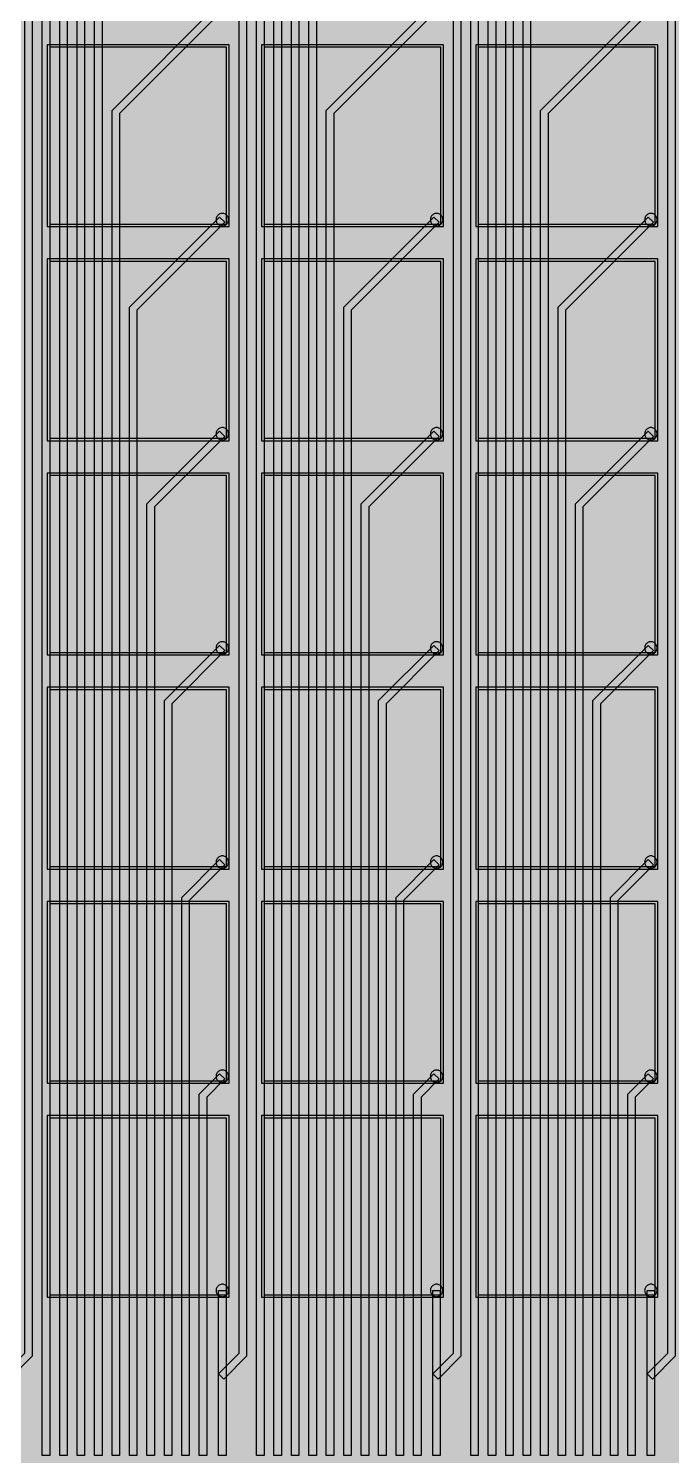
# Model space of a CAD drawing. Header units: metres. Extents: x -7220 to 10980, y -29667 to 1833.
# Drawn here: x 164 to 422, y 430 to 1003 of the extents above; entities that cross this region are included whole.
import ezdxf

# ---------------------------------------------------------------- set-up
doc = ezdxf.new("R2010")
doc.units = ezdxf.units.M
for name, color, linetype in [('Etching', 1, 'CONTINUOUS'), ('EtchingPad', 2, 'CONTINUOUS'), ('Metal1', 4, 'CONTINUOUS'), ('Metal2', 3, 'CONTINUOUS'), ('Polyimide', 7, 'CONTINUOUS')]:
    doc.layers.add(name, color=color, linetype=linetype)

msp = doc.modelspace()

# ---------------------------------------------------------------- hatches: boundary and pattern name
at = {"layer": 'Polyimide'}
msp.add_hatch(color=7, dxfattribs=at).paths.add_polyline_path([(4099.45, -13861.55), (4142.64, -14152.77), (4214.18, -14438.35), (4313.36, -14715.55), (4439.24, -14981.69), (4590.59, -15234.21), (4765.97, -15470.68), (4963.68, -15688.82), (5181.82, -15886.53), (5418.29, -16061.91), (5670.81, -16213.26), (5936.95, -16339.14), (6214.15, -16438.32), (6499.73, -16509.85), (6790.95, -16553.05), (7085, -16567.5), (9980.38, -16567.5), (10058.79, -16571.35), (10136.45, -16582.87), (10212.6, -16601.95), (10286.52, -16628.4), (10357.49, -16661.96), (10424.83, -16702.32), (10487.89, -16749.09), (10546.06, -16801.81), (10598.78, -16859.98), (10645.55, -16923.04), (10685.91, -16990.38), (10719.48, -17061.35), (10745.93, -17135.27), (10765, -17211.43), (10776.52, -17289.08), (10780.38, -17367.5), (10780.38, -21957.3), (10741.61, -22012.91), (10705.97, -22070.59), (10673.58, -22130.14), (10644.53, -22191.39), (10618.92, -22254.16), (10596.82, -22318.25), (10578.3, -22383.46), (10563.41, -22449.6), (10552.21, -22516.46), (10544.72, -22583.84), (10540.97, -22651.53), (10540.97, -22719.32), (10544.72, -22787.01), (10552.21, -22854.38), (10563.41, -22921.24), (10578.3, -22987.38), (10596.82, -23052.6), (10618.92, -23116.68), (10644.53, -23179.45), (10673.58, -23240.71), (10705.97, -23300.26), (10741.61, -23357.93), (10780.38, -23413.54), (10780.38, -28667.5), (10776.52, -28745.91), (10765, -28823.57), (10745.93, -28899.73), (10719.48, -28973.65), (10685.91, -29044.62), (10645.55, -29111.96), (10598.78, -29175.01), (10546.06, -29233.19), (10487.89, -29285.91), (10424.83, -29332.68), (10357.49, -29373.04), (10286.52, -29406.6), (10212.6, -29433.05), (10136.45, -29452.13), (10058.79, -29463.65), (9980.38, -29467.5), (-6219.63, -29467.5), (-6298.04, -29463.65), (-6375.7, -29452.13), (-6451.85, -29433.05), (-6525.77, -29406.6), (-6596.74, -29373.04), (-6664.08, -29332.68), (-6727.14, -29285.91), (-6785.31, -29233.19), (-6838.03, -29175.01), (-6884.8, -29111.96), (-6925.16, -29044.62), (-6958.73, -28973.65), (-6985.18, -28899.73), (-7004.25, -28823.57), (-7015.77, -28745.91), (-7019.63, -28667.5), (-7019.63, -23426.32), (-6979.36, -23370.07), (-6942.33, -23311.63), (-6908.66, -23251.2), (-6878.45, -23188.96), (-6851.81, -23125.12), (-6828.81, -23059.88), (-6809.53, -22993.44), (-6794.04, -22926.02), (-6782.37, -22857.83), (-6774.57, -22789.09), (-6770.67, -22720.02), (-6770.67, -22650.84), (-6774.57, -22581.77), (-6782.37, -22513.03), (-6794.04, -22444.84), (-6809.53, -22377.42), (-6828.81, -22310.98), (-6851.81, -22245.74), (-6878.45, -22181.89), (-6908.66, -22119.66), (-6942.33, -22059.22), (-6979.36, -22000.79), (-7019.63, -21944.54), (-7019.63, -17367.5), (-7015.77, -17289.08), (-7004.25, -17211.43), (-6985.18, -17135.27), (-6958.73, -17061.35), (-6925.16, -16990.38), (-6884.8, -16923.04), (-6838.03, -16859.98), (-6785.31, -16801.81), (-6727.14, -16749.09), (-6664.08, -16702.32), (-6596.74, -16661.96), (-6525.77, -16628.4), (-6451.85, -16601.95), (-6375.7, -16582.87), (-6298.04, -16571.35), (-6219.63, -16567.5), (-3314, -16567.5), (-3019.95, -16553.05), (-2728.73, -16509.85), (-2443.15, -16438.32), (-2165.95, -16339.14), (-1899.81, -16213.26), (-1647.29, -16061.91), (-1410.82, -15886.53), (-1192.68, -15688.82), (-994.97, -15470.68), (-819.59, -15234.21), (-668.24, -14981.69), (-542.36, -14715.55), (-443.18, -14438.35), (-371.64, -14152.77), (-328.45, -13861.55), (-314, -13567.5), (-314, -13373.48), (-317.45, -13328.11), (-327.72, -13283.78), (-344.58, -13241.52), (-367.63, -13202.3), (-396.35, -13167.01), (-430.08, -13136.47), (-468.03, -13111.38), (-509.35, -13092.32), (-509.35, -13092.32), (-578.18, -13061.27), (-642.2, -13021.24), (-700.26, -12972.96), (-751.3, -12917.31), (-794.39, -12855.3), (-828.74, -12788.06), (-853.73, -12716.8), (-868.91, -12642.84), (-874, -12567.5), (-868.91, -12492.16), (-853.73, -12418.19), (-828.74, -12346.94), (-794.39, -12279.7), (-751.3, -12217.69), (-700.26, -12162.04), (-642.2, -12113.76), (-578.18, -12073.73), (-509.35, -12042.68), (-509.35, -12042.68), (-468.03, -12023.62), (-430.08, -11998.53), (-396.35, -11967.99), (-367.63, -11932.7), (-344.58, -11893.47), (-327.72, -11851.21), (-317.45, -11806.89), (-314, -11761.52), (-314, -11074.31), (-317.45, -11028.94), (-327.72, -10984.62), (-344.58, -10942.36), (-367.63, -10903.13), (-396.35, -10867.84), (-430.08, -10837.3), (-468.03, -10812.21), (-509.35, -10793.16), (-509.35, -10793.16), (-578.18, -10762.1), (-642.2, -10722.07), (-700.26, -10673.8), (-751.3, -10618.15), (-794.39, -10556.13), (-828.74, -10488.89), (-853.73, -10417.64), (-868.91, -10343.67), (-874, -10268.33), (-868.91, -10192.99), (-853.73, -10119.03), (-828.74, -10047.77), (-794.39, -9980.53), (-751.3, -9918.52), (-700.26, -9862.87), (-642.2, -9814.59), (-578.18, -9774.56), (-509.35, -9743.51), (-509.35, -9743.51), (-468.03, -9724.45), (-430.08, -9699.36), (-396.35, -9668.82), (-367.63, -9633.53), (-344.58, -9594.31), (-327.72, -9552.05), (-317.45, -9507.72), (-314, -9462.35), (-314, -8775.14), (-317.45, -8729.78), (-327.72, -8685.45), (-344.58, -8643.19), (-367.63, -8603.96), (-396.35, -8568.68), (-430.08, -8538.14), (-468.03, -8513.05), (-509.35, -8493.99), (-509.35, -8493.99), (-578.18, -8462.94), (-642.2, -8422.91), (-700.26, -8374.63), (-751.3, -8318.98), (-794.39, -8256.97), (-828.74, -8189.73), (-853.73, -8118.47), (-868.91, -8044.5), (-874, -7969.17), (-868.91, -7893.83), (-853.73, -7819.86), (-828.74, -7748.61), (-794.39, -7681.36), (-751.3, -7619.35), (-700.26, -7563.7), (-642.2, -7515.42), (-578.18, -7475.4), (-509.35, -7444.34), (-509.35, -7444.34), (-468.03, -7425.28), (-430.08, -7400.2), (-396.35, -7369.66), (-367.63, -7334.37), (-344.58, -7295.14), (-327.72, -7252.88), (-317.45, -7208.56), (-314, -7163.19), (-314, -6475.98), (-317.45, -6430.61), (-327.72, -6386.29), (-344.58, -6344.02), (-367.63, -6304.8), (-396.35, -6269.51), (-430.08, -6238.97), (-468.03, -6213.88), (-509.35, -6194.82), (-509.35, -6194.82), (-578.18, -6163.77), (-642.2, -6123.74), (-700.26, -6075.46), (-751.3, -6019.81), (-794.39, -5957.8), (-828.74, -5890.56), (-853.73, -5819.31), (-868.91, -5745.34), (-874, -5670), (-868.91, -5594.66), (-853.73, -5520.69), (-828.74, -5449.44), (-794.39, -5382.2), (-751.3, -5320.19), (-700.26, -5264.54), (-642.2, -5216.26), (-578.18, -5176.23), (-509.35, -5145.18), (-509.35, -5145.18), (-468.03, -5126.12), (-430.08, -5101.03), (-396.35, -5070.49), (-367.63, -5035.2), (-344.58, -4995.98), (-327.72, -4953.71), (-317.45, -4909.39), (-314, -4864.02), (-314, 380), (-314, 1532.5), (-269, 1532.5), (-268.78, 1525.63), (-268.1, 1518.79), (-266.98, 1512.02), (-265.42, 1505.32), (-263.43, 1498.75), (-261.01, 1492.32), (-258.17, 1486.06), (-254.93, 1480), (-251.3, 1474.17), (-247.3, 1468.58), (-242.94, 1463.27), (-238.25, 1458.25), (-233.23, 1453.56), (-227.92, 1449.2), (-222.33, 1445.2), (-216.5, 1441.57), (-210.44, 1438.33), (-204.18, 1435.49), (-197.75, 1433.07), (-191.18, 1431.08), (-184.48, 1429.52), (-177.71, 1428.4), (-170.87, 1427.72), (-164, 1427.5), (-157.13, 1427.72), (-150.29, 1428.4), (-143.52, 1429.52), (-136.82, 1431.08), (-130.25, 1433.07), (-123.82, 1435.49), (-117.56, 1438.33), (-111.5, 1441.57), (-105.67, 1445.2), (-100.08, 1449.2), (-94.77, 1453.56), (-89.75, 1458.25), (-85.06, 1463.27), (-80.7, 1468.58), (-76.7, 1474.17), (-73.07, 1480), (-69.83, 1486.06), (-66.99, 1492.32), (-64.57, 1498.75), (-62.58, 1505.32), (-61.02, 1512.02), (-59.9, 1518.79), (-59.22, 1525.63), (-59, 1532.5), (1786, 1532.5), (3835, 1532.5), (3835.21, 1539.04), (3835.86, 1545.55), (3836.92, 1552.01), (3838.41, 1558.38), (3840.31, 1564.64), (3842.61, 1570.77), (3845.31, 1576.73), (3848.4, 1582.5), (3851.85, 1588.06), (3855.66, 1593.38), (3859.82, 1598.43), (3864.29, 1603.21), (3869.07, 1607.68), (3874.12, 1611.84), (3879.44, 1615.65), (3885, 1619.1), (3890.77, 1622.19), (3896.73, 1624.89), (3902.86, 1627.19), (3909.12, 1629.09), (3915.49, 1630.58), (3921.95, 1631.64), (3928.46, 1632.29), (3935, 1632.5), (3941.54, 1632.29), (3948.05, 1631.64), (3954.51, 1630.58), (3960.88, 1629.09), (3967.14, 1627.19), (3973.27, 1624.89), (3979.23, 1622.19), (3985, 1619.1), (3990.56, 1615.65), (3995.88, 1611.84), (4000.93, 1607.68), (4005.71, 1603.21), (4010.18, 1598.43), (4014.34, 1593.38), (4018.15, 1588.06), (4021.6, 1582.5), (4024.69, 1576.73), (4027.39, 1570.77), (4029.69, 1564.64), (4031.59, 1558.38), (4033.08, 1552.01), (4034.14, 1545.55), (4034.79, 1539.04), (4035, 1532.5), (4085, 1532.5), (4085, 380), (4085, 330), (4085, -4864.02), (4088.45, -4909.39), (4098.72, -4953.71), (4115.58, -4995.98), (4138.63, -5035.2), (4167.35, -5070.49), (4201.08, -5101.03), (4239.03, -5126.12), (4280.35, -5145.18), (4280.35, -5145.18), (4349.18, -5176.23), (4413.2, -5216.26), (4471.26, -5264.54), (4522.3, -5320.19), (4565.39, -5382.2), (4599.74, -5449.44), (4624.73, -5520.69), (4639.91, -5594.66), (4645, -5670), (4639.91, -5745.34), (4624.73, -5819.31), (4599.74, -5890.56), (4565.39, -5957.8), (4522.3, -6019.81), (4471.26, -6075.46), (4413.2, -6123.74), (4349.18, -6163.77), (4280.35, -6194.82), (4239.03, -6213.88), (4201.08, -6238.97), (4167.35, -6269.51), (4138.63, -6304.8), (4115.58, -6344.02), (4098.72, -6386.29), (4088.45, -6430.61), (4085, -6475.98), (4085, -13567.5), (4099.45, -13861.55)])

# ---------------------------------------------------------------- linework, layer by layer
at = {"layer": 'Etching'}
for points in [[(239.75, 926.25), (239.77, 925.92), (239.84, 925.6), (239.94, 925.29), (240.08, 925), (240.27, 924.73), (240.48, 924.48), (240.73, 924.27), (241, 924.08), (241.29, 923.94), (241.6, 923.84), (241.92, 923.77), (242.25, 923.75), (242.58, 923.77), (242.9, 923.84), (243.21, 923.94), (243.5, 924.08), (243.77, 924.27), (244.02, 924.48), (244.23, 924.73), (244.42, 925), (244.56, 925.29), (244.66, 925.6), (244.73, 925.92), (244.75, 926.25), (244.73, 926.58), (244.66, 926.9), (244.56, 927.21), (244.42, 927.5), (244.23, 927.77), (244.02, 928.02), (243.77, 928.23), (243.5, 928.42), (243.21, 928.56), (242.9, 928.66), (242.58, 928.73), (242.25, 928.75), (241.92, 928.73), (241.6, 928.66), (241.29, 928.56), (241, 928.42), (240.73, 928.23), (240.48, 928.02), (240.27, 927.77), (240.08, 927.5), (239.94, 927.21), (239.84, 926.9), (239.77, 926.58), (239.75, 926.25)], [(325.75, 926.25), (325.77, 925.92), (325.84, 925.6), (325.94, 925.29), (326.08, 925), (326.27, 924.73), (326.48, 924.48), (326.73, 924.27), (327, 924.08), (327.29, 923.94), (327.6, 923.84), (327.92, 923.77), (328.25, 923.75), (328.58, 923.77), (328.9, 923.84), (329.21, 923.94), (329.5, 924.08), (329.77, 924.27), (330.02, 924.48), (330.23, 924.73), (330.42, 925), (330.56, 925.29), (330.66, 925.6), (330.73, 925.92), (330.75, 926.25), (330.73, 926.58), (330.66, 926.9), (330.56, 927.21), (330.42, 927.5), (330.23, 927.77), (330.02, 928.02), (329.77, 928.23), (329.5, 928.42), (329.21, 928.56), (328.9, 928.66), (328.58, 928.73), (328.25, 928.75), (327.92, 928.73), (327.6, 928.66), (327.29, 928.56), (327, 928.42), (326.73, 928.23), (326.48, 928.02), (326.27, 927.77), (326.08, 927.5), (325.94, 927.21), (325.84, 926.9), (325.77, 926.58), (325.75, 926.25)], [(411.75, 926.25), (411.77, 925.92), (411.84, 925.6), (411.94, 925.29), (412.08, 925), (412.27, 924.73), (412.48, 924.48), (412.73, 924.27), (413, 924.08), (413.29, 923.94), (413.6, 923.84), (413.92, 923.77), (414.25, 923.75), (414.58, 923.77), (414.9, 923.84), (415.21, 923.94), (415.5, 924.08), (415.77, 924.27), (416.02, 924.48), (416.23, 924.73), (416.42, 925), (416.56, 925.29), (416.66, 925.6), (416.73, 925.92), (416.75, 926.25), (416.73, 926.58), (416.66, 926.9), (416.56, 927.21), (416.42, 927.5), (416.23, 927.77), (416.02, 928.02), (415.77, 928.23), (415.5, 928.42), (415.21, 928.56), (414.9, 928.66), (414.58, 928.73), (414.25, 928.75), (413.92, 928.73), (413.6, 928.66), (413.29, 928.56), (413, 928.42), (412.73, 928.23), (412.48, 928.02), (412.27, 927.77), (412.08, 927.5), (411.94, 927.21), (411.84, 926.9), (411.77, 926.58), (411.75, 926.25)], [(239.75, 840.25), (239.77, 839.92), (239.84, 839.6), (239.94, 839.29), (240.08, 839), (240.27, 838.73), (240.48, 838.48), (240.73, 838.27), (241, 838.08), (241.29, 837.94), (241.6, 837.84), (241.92, 837.77), (242.25, 837.75), (242.58, 837.77), (242.9, 837.84), (243.21, 837.94), (243.5, 838.08), (243.77, 838.27), (244.02, 838.48), (244.23, 838.73), (244.42, 839), (244.56, 839.29), (244.66, 839.6), (244.73, 839.92), (244.75, 840.25), (244.73, 840.58), (244.66, 840.9), (244.56, 841.21), (244.42, 841.5), (244.23, 841.77), (244.02, 842.02), (243.77, 842.23), (243.5, 842.42), (243.21, 842.56), (242.9, 842.66), (242.58, 842.73), (242.25, 842.75), (241.92, 842.73), (241.6, 842.66), (241.29, 842.56), (241, 842.42), (240.73, 842.23), (240.48, 842.02), (240.27, 841.77), (240.08, 841.5), (239.94, 841.21), (239.84, 840.9), (239.77, 840.58), (239.75, 840.25)], [(325.75, 840.25), (325.77, 839.92), (325.84, 839.6), (325.94, 839.29), (326.08, 839), (326.27, 838.73), (326.48, 838.48), (326.73, 838.27), (327, 838.08), (327.29, 837.94), (327.6, 837.84), (327.92, 837.77), (328.25, 837.75), (328.58, 837.77), (328.9, 837.84), (329.21, 837.94), (329.5, 838.08), (329.77, 838.27), (330.02, 838.48), (330.23, 838.73), (330.42, 839), (330.56, 839.29), (330.66, 839.6), (330.73, 839.92), (330.75, 840.25), (330.73, 840.58), (330.66, 840.9), (330.56, 841.21), (330.42, 841.5), (330.23, 841.77), (330.02, 842.02), (329.77, 842.23), (329.5, 842.42), (329.21, 842.56), (328.9, 842.66), (328.58, 842.73), (328.25, 842.75), (327.92, 842.73), (327.6, 842.66), (327.29, 842.56), (327, 842.42), (326.73, 842.23), (326.48, 842.02), (326.27, 841.77), (326.08, 841.5), (325.94, 841.21), (325.84, 840.9), (325.77, 840.58), (325.75, 840.25)], [(411.75, 840.25), (411.77, 839.92), (411.84, 839.6), (411.94, 839.29), (412.08, 839), (412.27, 838.73), (412.48, 838.48), (412.73, 838.27), (413, 838.08), (413.29, 837.94), (413.6, 837.84), (413.92, 837.77), (414.25, 837.75), (414.58, 837.77), (414.9, 837.84), (415.21, 837.94), (415.5, 838.08), (415.77, 838.27), (416.02, 838.48), (416.23, 838.73), (416.42, 839), (416.56, 839.29), (416.66, 839.6), (416.73, 839.92), (416.75, 840.25), (416.73, 840.58), (416.66, 840.9), (416.56, 841.21), (416.42, 841.5), (416.23, 841.77), (416.02, 842.02), (415.77, 842.23), (415.5, 842.42), (415.21, 842.56), (414.9, 842.66), (414.58, 842.73), (414.25, 842.75), (413.92, 842.73), (413.6, 842.66), (413.29, 842.56), (413, 842.42), (412.73, 842.23), (412.48, 842.02), (412.27, 841.77), (412.08, 841.5), (411.94, 841.21), (411.84, 840.9), (411.77, 840.58), (411.75, 840.25)], [(239.75, 754.25), (239.77, 753.92), (239.84, 753.6), (239.94, 753.29), (240.08, 753), (240.27, 752.73), (240.48, 752.48), (240.73, 752.27), (241, 752.08), (241.29, 751.94), (241.6, 751.84), (241.92, 751.77), (242.25, 751.75), (242.58, 751.77), (242.9, 751.84), (243.21, 751.94), (243.5, 752.08), (243.77, 752.27), (244.02, 752.48), (244.23, 752.73), (244.42, 753), (244.56, 753.29), (244.66, 753.6), (244.73, 753.92), (244.75, 754.25), (244.73, 754.58), (244.66, 754.9), (244.56, 755.21), (244.42, 755.5), (244.23, 755.77), (244.02, 756.02), (243.77, 756.23), (243.5, 756.42), (243.21, 756.56), (242.9, 756.66), (242.58, 756.73), (242.25, 756.75), (241.92, 756.73), (241.6, 756.66), (241.29, 756.56), (241, 756.42), (240.73, 756.23), (240.48, 756.02), (240.27, 755.77), (240.08, 755.5), (239.94, 755.21), (239.84, 754.9), (239.77, 754.58), (239.75, 754.25)], [(325.75, 754.25), (325.77, 753.92), (325.84, 753.6), (325.94, 753.29), (326.08, 753), (326.27, 752.73), (326.48, 752.48), (326.73, 752.27), (327, 752.08), (327.29, 751.94), (327.6, 751.84), (327.92, 751.77), (328.25, 751.75), (328.58, 751.77), (328.9, 751.84), (329.21, 751.94), (329.5, 752.08), (329.77, 752.27), (330.02, 752.48), (330.23, 752.73), (330.42, 753), (330.56, 753.29), (330.66, 753.6), (330.73, 753.92), (330.75, 754.25), (330.73, 754.58), (330.66, 754.9), (330.56, 755.21), (330.42, 755.5), (330.23, 755.77), (330.02, 756.02), (329.77, 756.23), (329.5, 756.42), (329.21, 756.56), (328.9, 756.66), (328.58, 756.73), (328.25, 756.75), (327.92, 756.73), (327.6, 756.66), (327.29, 756.56), (327, 756.42), (326.73, 756.23), (326.48, 756.02), (326.27, 755.77), (326.08, 755.5), (325.94, 755.21), (325.84, 754.9), (325.77, 754.58), (325.75, 754.25)], [(411.75, 754.25), (411.77, 753.92), (411.84, 753.6), (411.94, 753.29), (412.08, 753), (412.27, 752.73), (412.48, 752.48), (412.73, 752.27), (413, 752.08), (413.29, 751.94), (413.6, 751.84), (413.92, 751.77), (414.25, 751.75), (414.58, 751.77), (414.9, 751.84), (415.21, 751.94), (415.5, 752.08), (415.77, 752.27), (416.02, 752.48), (416.23, 752.73), (416.42, 753), (416.56, 753.29), (416.66, 753.6), (416.73, 753.92), (416.75, 754.25), (416.73, 754.58), (416.66, 754.9), (416.56, 755.21), (416.42, 755.5), (416.23, 755.77), (416.02, 756.02), (415.77, 756.23), (415.5, 756.42), (415.21, 756.56), (414.9, 756.66), (414.58, 756.73), (414.25, 756.75), (413.92, 756.73), (413.6, 756.66), (413.29, 756.56), (413, 756.42), (412.73, 756.23), (412.48, 756.02), (412.27, 755.77), (412.08, 755.5), (411.94, 755.21), (411.84, 754.9), (411.77, 754.58), (411.75, 754.25)], [(239.75, 668.25), (239.77, 667.92), (239.84, 667.6), (239.94, 667.29), (240.08, 667), (240.27, 666.73), (240.48, 666.48), (240.73, 666.27), (241, 666.08), (241.29, 665.94), (241.6, 665.84), (241.92, 665.77), (242.25, 665.75), (242.58, 665.77), (242.9, 665.84), (243.21, 665.94), (243.5, 666.08), (243.77, 666.27), (244.02, 666.48), (244.23, 666.73), (244.42, 667), (244.56, 667.29), (244.66, 667.6), (244.73, 667.92), (244.75, 668.25), (244.73, 668.58), (244.66, 668.9), (244.56, 669.21), (244.42, 669.5), (244.23, 669.77), (244.02, 670.02), (243.77, 670.23), (243.5, 670.42), (243.21, 670.56), (242.9, 670.66), (242.58, 670.73), (242.25, 670.75), (241.92, 670.73), (241.6, 670.66), (241.29, 670.56), (241, 670.42), (240.73, 670.23), (240.48, 670.02), (240.27, 669.77), (240.08, 669.5), (239.94, 669.21), (239.84, 668.9), (239.77, 668.58), (239.75, 668.25)], [(325.75, 668.25), (325.77, 667.92), (325.84, 667.6), (325.94, 667.29), (326.08, 667), (326.27, 666.73), (326.48, 666.48), (326.73, 666.27), (327, 666.08), (327.29, 665.94), (327.6, 665.84), (327.92, 665.77), (328.25, 665.75), (328.58, 665.77), (328.9, 665.84), (329.21, 665.94), (329.5, 666.08), (329.77, 666.27), (330.02, 666.48), (330.23, 666.73), (330.42, 667), (330.56, 667.29), (330.66, 667.6), (330.73, 667.92), (330.75, 668.25), (330.73, 668.58), (330.66, 668.9), (330.56, 669.21), (330.42, 669.5), (330.23, 669.77), (330.02, 670.02), (329.77, 670.23), (329.5, 670.42), (329.21, 670.56), (328.9, 670.66), (328.58, 670.73), (328.25, 670.75), (327.92, 670.73), (327.6, 670.66), (327.29, 670.56), (327, 670.42), (326.73, 670.23), (326.48, 670.02), (326.27, 669.77), (326.08, 669.5), (325.94, 669.21), (325.84, 668.9), (325.77, 668.58), (325.75, 668.25)], [(411.75, 668.25), (411.77, 667.92), (411.84, 667.6), (411.94, 667.29), (412.08, 667), (412.27, 666.73), (412.48, 666.48), (412.73, 666.27), (413, 666.08), (413.29, 665.94), (413.6, 665.84), (413.92, 665.77), (414.25, 665.75), (414.58, 665.77), (414.9, 665.84), (415.21, 665.94), (415.5, 666.08), (415.77, 666.27), (416.02, 666.48), (416.23, 666.73), (416.42, 667), (416.56, 667.29), (416.66, 667.6), (416.73, 667.92), (416.75, 668.25), (416.73, 668.58), (416.66, 668.9), (416.56, 669.21), (416.42, 669.5), (416.23, 669.77), (416.02, 670.02), (415.77, 670.23), (415.5, 670.42), (415.21, 670.56), (414.9, 670.66), (414.58, 670.73), (414.25, 670.75), (413.92, 670.73), (413.6, 670.66), (413.29, 670.56), (413, 670.42), (412.73, 670.23), (412.48, 670.02), (412.27, 669.77), (412.08, 669.5), (411.94, 669.21), (411.84, 668.9), (411.77, 668.58), (411.75, 668.25)], [(239.75, 582.25), (239.77, 581.92), (239.84, 581.6), (239.94, 581.29), (240.08, 581), (240.27, 580.73), (240.48, 580.48), (240.73, 580.27), (241, 580.08), (241.29, 579.94), (241.6, 579.84), (241.92, 579.77), (242.25, 579.75), (242.58, 579.77), (242.9, 579.84), (243.21, 579.94), (243.5, 580.08), (243.77, 580.27), (244.02, 580.48), (244.23, 580.73), (244.42, 581), (244.56, 581.29), (244.66, 581.6), (244.73, 581.92), (244.75, 582.25), (244.73, 582.58), (244.66, 582.9), (244.56, 583.21), (244.42, 583.5), (244.23, 583.77), (244.02, 584.02), (243.77, 584.23), (243.5, 584.42), (243.21, 584.56), (242.9, 584.66), (242.58, 584.73), (242.25, 584.75), (241.92, 584.73), (241.6, 584.66), (241.29, 584.56), (241, 584.42), (240.73, 584.23), (240.48, 584.02), (240.27, 583.77), (240.08, 583.5), (239.94, 583.21), (239.84, 582.9), (239.77, 582.58), (239.75, 582.25)], [(325.75, 582.25), (325.77, 581.92), (325.84, 581.6), (325.94, 581.29), (326.08, 581), (326.27, 580.73), (326.48, 580.48), (326.73, 580.27), (327, 580.08), (327.29, 579.94), (327.6, 579.84), (327.92, 579.77), (328.25, 579.75), (328.58, 579.77), (328.9, 579.84), (329.21, 579.94), (329.5, 580.08), (329.77, 580.27), (330.02, 580.48), (330.23, 580.73), (330.42, 581), (330.56, 581.29), (330.66, 581.6), (330.73, 581.92), (330.75, 582.25), (330.73, 582.58), (330.66, 582.9), (330.56, 583.21), (330.42, 583.5), (330.23, 583.77), (330.02, 584.02), (329.77, 584.23), (329.5, 584.42), (329.21, 584.56), (328.9, 584.66), (328.58, 584.73), (328.25, 584.75), (327.92, 584.73), (327.6, 584.66), (327.29, 584.56), (327, 584.42), (326.73, 584.23), (326.48, 584.02), (326.27, 583.77), (326.08, 583.5), (325.94, 583.21), (325.84, 582.9), (325.77, 582.58), (325.75, 582.25)], [(411.75, 582.25), (411.77, 581.92), (411.84, 581.6), (411.94, 581.29), (412.08, 581), (412.27, 580.73), (412.48, 580.48), (412.73, 580.27), (413, 580.08), (413.29, 579.94), (413.6, 579.84), (413.92, 579.77), (414.25, 579.75), (414.58, 579.77), (414.9, 579.84), (415.21, 579.94), (415.5, 580.08), (415.77, 580.27), (416.02, 580.48), (416.23, 580.73), (416.42, 581), (416.56, 581.29), (416.66, 581.6), (416.73, 581.92), (416.75, 582.25), (416.73, 582.58), (416.66, 582.9), (416.56, 583.21), (416.42, 583.5), (416.23, 583.77), (416.02, 584.02), (415.77, 584.23), (415.5, 584.42), (415.21, 584.56), (414.9, 584.66), (414.58, 584.73), (414.25, 584.75), (413.92, 584.73), (413.6, 584.66), (413.29, 584.56), (413, 584.42), (412.73, 584.23), (412.48, 584.02), (412.27, 583.77), (412.08, 583.5), (411.94, 583.21), (411.84, 582.9), (411.77, 582.58), (411.75, 582.25)], [(239.75, 496.25), (239.77, 495.92), (239.84, 495.6), (239.94, 495.29), (240.08, 495), (240.27, 494.73), (240.48, 494.48), (240.73, 494.27), (241, 494.08), (241.29, 493.94), (241.6, 493.84), (241.92, 493.77), (242.25, 493.75), (242.58, 493.77), (242.9, 493.84), (243.21, 493.94), (243.5, 494.08), (243.77, 494.27), (244.02, 494.48), (244.23, 494.73), (244.42, 495), (244.56, 495.29), (244.66, 495.6), (244.73, 495.92), (244.75, 496.25), (244.73, 496.58), (244.66, 496.9), (244.56, 497.21), (244.42, 497.5), (244.23, 497.77), (244.02, 498.02), (243.77, 498.23), (243.5, 498.42), (243.21, 498.56), (242.9, 498.66), (242.58, 498.73), (242.25, 498.75), (241.92, 498.73), (241.6, 498.66), (241.29, 498.56), (241, 498.42), (240.73, 498.23), (240.48, 498.02), (240.27, 497.77), (240.08, 497.5), (239.94, 497.21), (239.84, 496.9), (239.77, 496.58), (239.75, 496.25)], [(325.75, 496.25), (325.77, 495.92), (325.84, 495.6), (325.94, 495.29), (326.08, 495), (326.27, 494.73), (326.48, 494.48), (326.73, 494.27), (327, 494.08), (327.29, 493.94), (327.6, 493.84), (327.92, 493.77), (328.25, 493.75), (328.58, 493.77), (328.9, 493.84), (329.21, 493.94), (329.5, 494.08), (329.77, 494.27), (330.02, 494.48), (330.23, 494.73), (330.42, 495), (330.56, 495.29), (330.66, 495.6), (330.73, 495.92), (330.75, 496.25), (330.73, 496.58), (330.66, 496.9), (330.56, 497.21), (330.42, 497.5), (330.23, 497.77), (330.02, 498.02), (329.77, 498.23), (329.5, 498.42), (329.21, 498.56), (328.9, 498.66), (328.58, 498.73), (328.25, 498.75), (327.92, 498.73), (327.6, 498.66), (327.29, 498.56), (327, 498.42), (326.73, 498.23), (326.48, 498.02), (326.27, 497.77), (326.08, 497.5), (325.94, 497.21), (325.84, 496.9), (325.77, 496.58), (325.75, 496.25)], [(411.75, 496.25), (411.77, 495.92), (411.84, 495.6), (411.94, 495.29), (412.08, 495), (412.27, 494.73), (412.48, 494.48), (412.73, 494.27), (413, 494.08), (413.29, 493.94), (413.6, 493.84), (413.92, 493.77), (414.25, 493.75), (414.58, 493.77), (414.9, 493.84), (415.21, 493.94), (415.5, 494.08), (415.77, 494.27), (416.02, 494.48), (416.23, 494.73), (416.42, 495), (416.56, 495.29), (416.66, 495.6), (416.73, 495.92), (416.75, 496.25), (416.73, 496.58), (416.66, 496.9), (416.56, 497.21), (416.42, 497.5), (416.23, 497.77), (416.02, 498.02), (415.77, 498.23), (415.5, 498.42), (415.21, 498.56), (414.9, 498.66), (414.58, 498.73), (414.25, 498.75), (413.92, 498.73), (413.6, 498.66), (413.29, 498.56), (413, 498.42), (412.73, 498.23), (412.48, 498.02), (412.27, 497.77), (412.08, 497.5), (411.94, 497.21), (411.84, 496.9), (411.77, 496.58), (411.75, 496.25)]]:
    msp.add_lwpolyline(points, close=True, dxfattribs=at)
at = {"layer": 'EtchingPad'}
for points in [[(244, 995.5), (173, 995.5), (173, 924.5), (244, 924.5), (244, 995.5)], [(330, 995.5), (259, 995.5), (259, 924.5), (330, 924.5), (330, 995.5)], [(416, 995.5), (345, 995.5), (345, 924.5), (416, 924.5), (416, 995.5)], [(244, 909.5), (173, 909.5), (173, 838.5), (244, 838.5), (244, 909.5)], [(330, 909.5), (259, 909.5), (259, 838.5), (330, 838.5), (330, 909.5)], [(416, 909.5), (345, 909.5), (345, 838.5), (416, 838.5), (416, 909.5)], [(244, 823.5), (173, 823.5), (173, 752.5), (244, 752.5), (244, 823.5)], [(330, 823.5), (259, 823.5), (259, 752.5), (330, 752.5), (330, 823.5)], [(416, 823.5), (345, 823.5), (345, 752.5), (416, 752.5), (416, 823.5)], [(244, 737.5), (173, 737.5), (173, 666.5), (244, 666.5), (244, 737.5)], [(330, 737.5), (259, 737.5), (259, 666.5), (330, 666.5), (330, 737.5)], [(416, 737.5), (345, 737.5), (345, 666.5), (416, 666.5), (416, 737.5)], [(244, 651.5), (173, 651.5), (173, 580.5), (244, 580.5), (244, 651.5)], [(330, 651.5), (259, 651.5), (259, 580.5), (330, 580.5), (330, 651.5)], [(416, 651.5), (345, 651.5), (345, 580.5), (416, 580.5), (416, 651.5)], [(244, 565.5), (173, 565.5), (173, 494.5), (244, 494.5), (244, 565.5)], [(330, 565.5), (259, 565.5), (259, 494.5), (330, 494.5), (330, 565.5)], [(416, 565.5), (345, 565.5), (345, 494.5), (416, 494.5), (416, 565.5)]]:
    msp.add_lwpolyline(points, close=True, dxfattribs=at)
at = {"layer": 'Metal1'}
for points in [[(243.31, 1441.19), (166, 1363.88), (166, 469.81), (156.88, 460.69), (154.76, 462.81), (163, 471.05), (163, 1365.12), (241.19, 1443.31)], [(329.31, 1441.19), (252, 1363.88), (252, 469.81), (242.88, 460.69), (240.76, 462.81), (249, 471.05), (249, 1365.12), (327.19, 1443.31)], [(415.31, 1441.19), (338, 1363.88), (338, 469.81), (328.88, 460.69), (326.76, 462.81), (335, 471.05), (335, 1365.12), (413.19, 1443.31)], [(501.31, 1441.19), (424, 1363.88), (424, 469.81), (414.88, 460.69), (412.76, 462.81), (421, 471.05), (421, 1365.12), (499.19, 1443.31)], [(170, 430), (170, 1286.12), (241.19, 1357.31), (243.31, 1355.19), (173, 1284.88), (173, 430)], [(256, 430), (256, 1286.12), (327.19, 1357.31), (329.31, 1355.19), (259, 1284.88), (259, 430)], [(342, 430), (342, 1286.12), (413.19, 1357.31), (415.31, 1355.19), (345, 1284.88), (345, 430)], [(177, 430), (177, 1207.12), (241.19, 1271.31), (243.31, 1269.19), (180, 1205.88), (180, 430)], [(263, 430), (263, 1207.12), (327.19, 1271.31), (329.31, 1269.19), (266, 1205.88), (266, 430)], [(349, 430), (349, 1207.12), (413.19, 1271.31), (415.31, 1269.19), (352, 1205.88), (352, 430)], [(184, 430), (184, 1128.12), (241.19, 1185.31), (243.31, 1183.19), (187, 1126.88), (187, 430)], [(270, 430), (270, 1128.12), (327.19, 1185.31), (329.31, 1183.19), (273, 1126.88), (273, 430)], [(356, 430), (356, 1128.12), (413.19, 1185.31), (415.31, 1183.19), (359, 1126.88), (359, 430)], [(191, 430), (191, 1049.12), (241.19, 1099.31), (243.31, 1097.19), (194, 1047.88), (194, 430)], [(277, 430), (277, 1049.12), (327.19, 1099.31), (329.31, 1097.19), (280, 1047.88), (280, 430)], [(363, 430), (363, 1049.12), (413.19, 1099.31), (415.31, 1097.19), (366, 1047.88), (366, 430)], [(198, 430), (198, 970.12), (241.19, 1013.31), (243.31, 1011.19), (201, 968.88), (201, 430)], [(284, 430), (284, 970.12), (327.19, 1013.31), (329.31, 1011.19), (287, 968.88), (287, 430)], [(370, 430), (370, 970.12), (413.19, 1013.31), (415.31, 1011.19), (373, 968.88), (373, 430)], [(205, 430), (205, 891.12), (241.19, 927.31), (243.31, 925.19), (208, 889.88), (208, 430)], [(291, 430), (291, 891.12), (327.19, 927.31), (329.31, 925.19), (294, 889.88), (294, 430)], [(377, 430), (377, 891.12), (413.19, 927.31), (415.31, 925.19), (380, 889.88), (380, 430)], [(212, 430), (212, 812.12), (241.19, 841.31), (243.31, 839.19), (215, 810.88), (215, 430)], [(298, 430), (298, 812.12), (327.19, 841.31), (329.31, 839.19), (301, 810.88), (301, 430)], [(384, 430), (384, 812.12), (413.19, 841.31), (415.31, 839.19), (387, 810.88), (387, 430)], [(219, 430), (219, 733.12), (241.19, 755.31), (243.31, 753.19), (222, 731.88), (222, 430)], [(305, 430), (305, 733.12), (327.19, 755.31), (329.31, 753.19), (308, 731.88), (308, 430)], [(391, 430), (391, 733.12), (413.19, 755.31), (415.31, 753.19), (394, 731.88), (394, 430)], [(226, 430), (226, 654.12), (241.19, 669.31), (243.31, 667.19), (229, 652.88), (229, 430)], [(312, 430), (312, 654.12), (327.19, 669.31), (329.31, 667.19), (315, 652.88), (315, 430)], [(398, 430), (398, 654.12), (413.19, 669.31), (415.31, 667.19), (401, 652.88), (401, 430)], [(233, 430), (233, 575.12), (241.19, 583.31), (243.31, 581.19), (236, 573.88), (236, 430)], [(319, 430), (319, 575.12), (327.19, 583.31), (329.31, 581.19), (322, 573.88), (322, 430)], [(405, 430), (405, 575.12), (413.19, 583.31), (415.31, 581.19), (408, 573.88), (408, 430)], [(240.75, 430), (240.75, 496.25), (243.75, 496.25), (243.75, 430)], [(326.75, 430), (326.75, 496.25), (329.75, 496.25), (329.75, 430)], [(412.75, 430), (412.75, 496.25), (415.75, 496.25), (415.75, 430)]]:
    msp.add_lwpolyline(points, close=True, dxfattribs=at)
at = {"layer": 'Metal2'}
for points in [[(245, 996.5), (172, 996.5), (172, 923.5), (245, 923.5), (245, 996.5)], [(331, 996.5), (258, 996.5), (258, 923.5), (331, 923.5), (331, 996.5)], [(417, 996.5), (344, 996.5), (344, 923.5), (417, 923.5), (417, 996.5)], [(245, 910.5), (172, 910.5), (172, 837.5), (245, 837.5), (245, 910.5)], [(331, 910.5), (258, 910.5), (258, 837.5), (331, 837.5), (331, 910.5)], [(417, 910.5), (344, 910.5), (344, 837.5), (417, 837.5), (417, 910.5)], [(245, 824.5), (172, 824.5), (172, 751.5), (245, 751.5), (245, 824.5)], [(331, 824.5), (258, 824.5), (258, 751.5), (331, 751.5), (331, 824.5)], [(417, 824.5), (344, 824.5), (344, 751.5), (417, 751.5), (417, 824.5)], [(245, 738.5), (172, 738.5), (172, 665.5), (245, 665.5), (245, 738.5)], [(331, 738.5), (258, 738.5), (258, 665.5), (331, 665.5), (331, 738.5)], [(417, 738.5), (344, 738.5), (344, 665.5), (417, 665.5), (417, 738.5)], [(245, 652.5), (172, 652.5), (172, 579.5), (245, 579.5), (245, 652.5)], [(331, 652.5), (258, 652.5), (258, 579.5), (331, 579.5), (331, 652.5)], [(417, 652.5), (344, 652.5), (344, 579.5), (417, 579.5), (417, 652.5)], [(245, 566.5), (172, 566.5), (172, 493.5), (245, 493.5), (245, 566.5)], [(331, 566.5), (258, 566.5), (258, 493.5), (331, 493.5), (331, 566.5)], [(417, 566.5), (344, 566.5), (344, 493.5), (417, 493.5), (417, 566.5)]]:
    msp.add_lwpolyline(points, close=True, dxfattribs=at)

doc.saveas('drawing.dxf')
